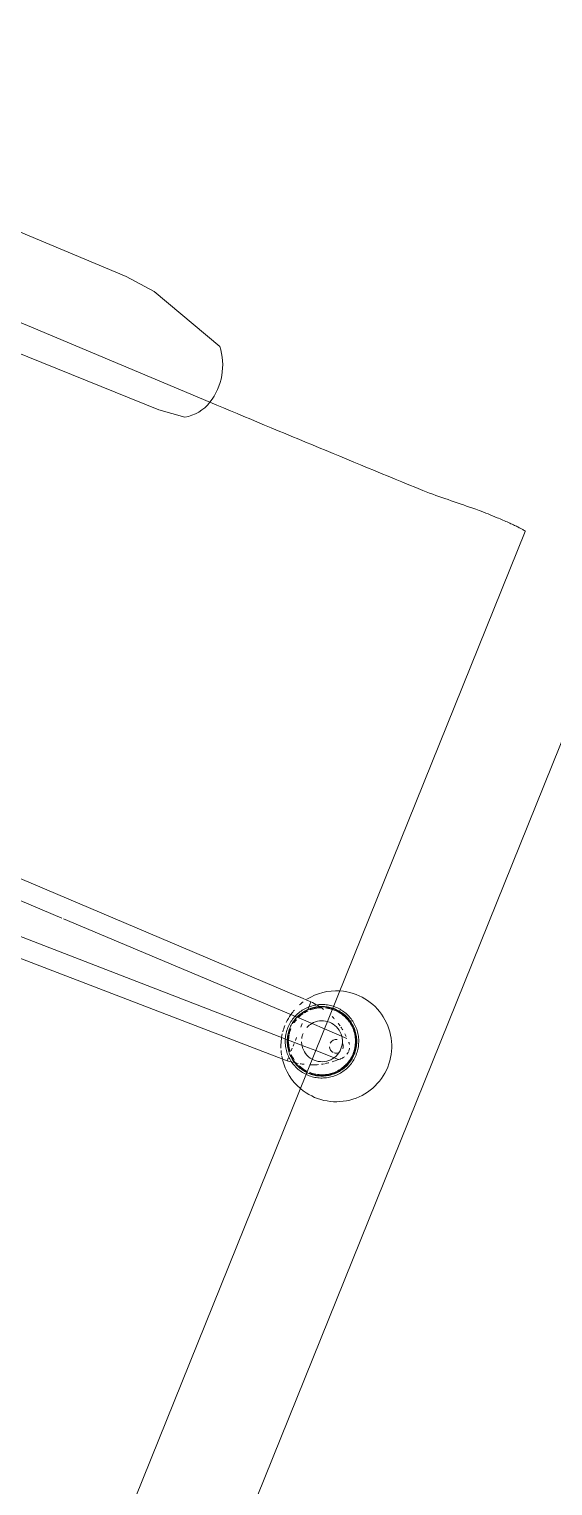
# Model space of a CAD drawing. Header units: inches. Extents: x -13 to 4331, y -638 to 2885.
# Drawn here: x 2819.87 to 2829.61, y 1500.26 to 1527.31 of the extents above; entities that cross this region are included whole.
import ezdxf

# ---------------------------------------------------------------- set-up
doc = ezdxf.new("R2010")
doc.units = ezdxf.units.IN
doc.header["$MEASUREMENT"] = 0
doc.layers.add('I-FURN', color=30, linetype='Continuous', lineweight=9)

# ---------------------------------------------------------------- blocks, each defined once
blk = doc.blocks.new('Furniture 71 - Furniture 50-5502877-FIRST FLOOR POWER _ SIGNAL')
at = {"layer": 'I-FURN'}
for p, q in [((2858.357, 1606.755), (2814.044, 1496.976)), ((2814.044, 1496.976), (2858.357, 1606.755))]:
    blk.add_line(p, q, dxfattribs=at)
blk = doc.blocks.new('HermanMiller_Collection_Eames_SoftPad_SideChair - Arms Swivel Base-V27-FIRST FLOOR POWER _ SIGNAL')
at = {"layer": 'I-FURN'}
for p, q in [((-3.174, 11.848), (3.825, 11.753)), ((3.825, 11.753), (4.418, 11.69)), ((4.418, 11.69), (5.925, 11.201)), ((-1.516, 10.278), (6.145, 10.171)), ((12.475, 10.136), (12.475, -10.205)), ((5.318, 9.685), (-2.766, 9.685)), ((5.815, 9.737), (5.318, 9.685)), ((0.827, 0.743), (11.795, 0.554)), ((11.802, 0.554), (12.054, 0.55)), ((12.054, 0.55), (12.054, 0.499)), ((7.181, 0.256), (1.453, 0.341)), ((12.025, 0.364), (12.008, 0.343)), ((12.054, 0.487), (12.054, 0.397)), ((12.225, 0.181), (7.216, 0.256)), ((11.879, 0.038), (11.875, 0.012)), ((11.919, 0.187), (11.909, 0.163)), ((12.054, 0.118), (12.054, 0.044)), ((12.475, 0.177), (12.225, 0.181)), ((12.928, 0.17), (12.475, 0.177)), ((1.453, -0.422), (12.258, -0.261)), ((11.838, -0.108), (11.84, -0.135)), ((12.054, -0.167), (12.054, -0.225)), ((12.258, -0.261), (12.475, -0.258)), ((12.475, -0.258), (12.928, -0.251)), ((12.054, -0.284), (12.054, -0.336)), ((12.054, -0.38), (12.054, -0.433)), ((12.054, -0.631), (0.824, -0.824)), ((12.054, -0.58), (12.054, -0.631)), ((12.062, -0.562), (12.083, -0.58))]:
    blk.add_line(p, q, dxfattribs=at)
at = {"layer": 'I-FURN', "flags": 128}
for points in [[(12.474, 0.591), (12.448, 0.589), (12.422, 0.585), (12.397, 0.581), (12.371, 0.576), (12.346, 0.569), (12.322, 0.562), (12.297, 0.554), (12.273, 0.544), (12.249, 0.534), (12.226, 0.523), (12.203, 0.511), (12.181, 0.498), (12.159, 0.484), (12.138, 0.469), (12.117, 0.453), (12.097, 0.437), (12.078, 0.42), (12.06, 0.402), (12.042, 0.383), (12.025, 0.364)], [(12.471, 0.628), (12.444, 0.625), (12.417, 0.622), (12.39, 0.617), (12.363, 0.611), (12.337, 0.605), (12.31, 0.597), (12.285, 0.588), (12.259, 0.578), (12.234, 0.567), (12.209, 0.556), (12.185, 0.543), (12.162, 0.529), (12.139, 0.514), (12.116, 0.499)], [(13.201, -0.053), (13.2, -0.026), (13.199, 0.001), (13.196, 0.028), (13.192, 0.055), (13.187, 0.082), (13.181, 0.109), (13.174, 0.135), (13.166, 0.161), (13.157, 0.187), (13.147, 0.212), (13.136, 0.237), (13.124, 0.262), (13.111, 0.286), (13.097, 0.309), (13.082, 0.332), (13.066, 0.354), (13.049, 0.376), (13.032, 0.397), (13.013, 0.417), (12.994, 0.436), (12.974, 0.455), (12.953, 0.473), (12.932, 0.49), (12.91, 0.506), (12.887, 0.521), (12.864, 0.535), (12.84, 0.549), (12.816, 0.561), (12.791, 0.573), (12.766, 0.583), (12.74, 0.592), (12.714, 0.601), (12.688, 0.608), (12.661, 0.614), (12.634, 0.619), (12.607, 0.624), (12.58, 0.627), (12.553, 0.628), (12.526, 0.629), (12.498, 0.629), (12.471, 0.628)], [(13.164, -0.053), (13.164, -0.028), (13.162, -0.002), (13.16, 0.024), (13.156, 0.049), (13.151, 0.075), (13.146, 0.1), (13.139, 0.125), (13.132, 0.15), (13.123, 0.174), (13.113, 0.198), (13.103, 0.222), (13.091, 0.245), (13.079, 0.268), (13.066, 0.29), (13.051, 0.311), (13.036, 0.332), (13.021, 0.353), (13.004, 0.373), (12.987, 0.392), (12.968, 0.41), (12.949, 0.428), (12.93, 0.445), (12.91, 0.461), (12.889, 0.476), (12.867, 0.49), (12.845, 0.504), (12.823, 0.516), (12.8, 0.528), (12.776, 0.539), (12.752, 0.549), (12.728, 0.558), (12.703, 0.565), (12.679, 0.572), (12.653, 0.578), (12.628, 0.583), (12.602, 0.587), (12.577, 0.59), (12.551, 0.592), (12.525, 0.593), (12.499, 0.592), (12.474, 0.591)], [(12.116, 0.499), (12.095, 0.482), (12.074, 0.465), (12.053, 0.447), (12.034, 0.428), (12.015, 0.408), (11.997, 0.387), (11.979, 0.366), (11.963, 0.344), (11.948, 0.322), (11.933, 0.299), (11.92, 0.275), (11.907, 0.251), (11.895, 0.226), (11.885, 0.201), (11.875, 0.175), (11.866, 0.149), (11.859, 0.123), (11.852, 0.097), (11.847, 0.07), (11.842, 0.043), (11.839, 0.016), (11.837, -0.011)], [(12.008, 0.343), (11.993, 0.323), (11.978, 0.301), (11.965, 0.28), (11.952, 0.257), (11.94, 0.234), (11.929, 0.211), (11.919, 0.187)], [(11.875, 0.012), (11.873, -0.014), (11.872, -0.04), (11.872, -0.053)], [(11.909, 0.163), (11.901, 0.138), (11.894, 0.114), (11.888, 0.089), (11.883, 0.063), (11.879, 0.038)], [(11.837, -0.011), (11.836, -0.039), (11.835, -0.053)], [(11.835, -0.053), (11.836, -0.081), (11.838, -0.108)], [(11.84, -0.135), (11.844, -0.162), (11.849, -0.189), (11.855, -0.216), (11.862, -0.242), (11.87, -0.268), (11.879, -0.294), (11.889, -0.319), (11.9, -0.344)], [(11.872, -0.053), (11.873, -0.079), (11.874, -0.105), (11.877, -0.131), (11.88, -0.156), (11.885, -0.182), (11.891, -0.207), (11.897, -0.232), (11.905, -0.257), (11.914, -0.281)], [(12.484, -0.735), (12.511, -0.736), (12.538, -0.736), (12.565, -0.735), (12.593, -0.732), (12.62, -0.729), (12.647, -0.724), (12.673, -0.718), (12.7, -0.712), (12.726, -0.704), (12.752, -0.695), (12.777, -0.685), (12.802, -0.674), (12.827, -0.662), (12.851, -0.65), (12.875, -0.636), (12.898, -0.621), (12.92, -0.606), (12.942, -0.589), (12.963, -0.572), (12.983, -0.553), (13.003, -0.534), (13.022, -0.515), (13.04, -0.494), (13.057, -0.473), (13.073, -0.451), (13.089, -0.429), (13.103, -0.405), (13.117, -0.382), (13.13, -0.358), (13.141, -0.333), (13.152, -0.308), (13.162, -0.282), (13.17, -0.256), (13.178, -0.23), (13.184, -0.204), (13.19, -0.177), (13.194, -0.15), (13.198, -0.123), (13.2, -0.095), (13.201, -0.068), (13.201, -0.053)], [(12.485, -0.699), (12.511, -0.699), (12.537, -0.699), (12.563, -0.698), (12.589, -0.696), (12.614, -0.692), (12.64, -0.688), (12.665, -0.683), (12.69, -0.676), (12.715, -0.669), (12.739, -0.661), (12.763, -0.651), (12.787, -0.641), (12.81, -0.63), (12.833, -0.618), (12.855, -0.605), (12.877, -0.591), (12.898, -0.576), (12.919, -0.56), (12.939, -0.544), (12.958, -0.527), (12.977, -0.509), (12.995, -0.49), (13.012, -0.47), (13.028, -0.45), (13.043, -0.43), (13.058, -0.408), (13.072, -0.387), (13.085, -0.364), (13.097, -0.341), (13.108, -0.318), (13.118, -0.294), (13.127, -0.27), (13.135, -0.245), (13.142, -0.221), (13.149, -0.195), (13.154, -0.17), (13.158, -0.145), (13.161, -0.119), (13.163, -0.093), (13.164, -0.067), (13.164, -0.053)], [(11.9, -0.344), (11.913, -0.369), (11.926, -0.393), (11.94, -0.416), (11.955, -0.439), (11.971, -0.461), (11.987, -0.483), (12.005, -0.504), (12.023, -0.524), (12.043, -0.543), (12.062, -0.562)], [(11.914, -0.281), (11.923, -0.305), (11.934, -0.329), (11.945, -0.352), (11.958, -0.374), (11.971, -0.397), (11.985, -0.418), (12, -0.439), (12.016, -0.46)], [(12.016, -0.46), (12.032, -0.479), (12.05, -0.499), (12.068, -0.517), (12.087, -0.535), (12.107, -0.551), (12.127, -0.567), (12.148, -0.583), (12.169, -0.597), (12.191, -0.611), (12.214, -0.623), (12.237, -0.635), (12.26, -0.646), (12.284, -0.656), (12.308, -0.665), (12.333, -0.672), (12.358, -0.679), (12.383, -0.685), (12.408, -0.69), (12.434, -0.694), (12.46, -0.697), (12.485, -0.699)], [(12.083, -0.58), (12.105, -0.597), (12.127, -0.613), (12.149, -0.628), (12.173, -0.642), (12.196, -0.656), (12.221, -0.668), (12.246, -0.679), (12.271, -0.69), (12.296, -0.699), (12.322, -0.708), (12.349, -0.715), (12.375, -0.721), (12.402, -0.726), (12.429, -0.73), (12.456, -0.733), (12.484, -0.735)]]:
    blk.add_lwpolyline(points, dxfattribs=at)
at = {"layer": 'I-FURN'}
for centre, radius, start, end in [((5.073, 10.48), 1.116, 343.9109, 40.257), ((5.398, 10.397), 0.781, 302.3218, 343.1534), ((12.8, -0.04), 1.03, 108.4953, 144), ((12.8, -0.04), 1.03, 0, 108), ((12.518, -0.053), 0.637, 94.3578, 135), ((12.518, -0.053), 0.622, 101.424, 105.8414), ((12.518, -0.053), 0.622, 94.465, 100.9543), ((12.518, -0.053), 0.637, 0, 94.3578), ((12.518, -0.053), 0.622, 79.0457, 94.465), ((12.518, -0.053), 0.622, 67.7055, 78.576), ((12.8, -0.04), 1.03, 161.1188, 166.5038), ((12.8, -0.04), 1.03, 148.7856, 153.6867), ((12.518, -0.053), 0.637, 138.2466, 156.2248), ((12.518, -0.053), 0.622, 146.3754, 155.6635), ((12.518, -0.053), 0.622, 137.2021, 144.1202), ((12.518, -0.053), 0.622, 124.0419, 132.9286), ((12.518, -0.053), 0.622, 112.8129, 123.5707), ((12.518, -0.053), 0.38, 96.8866, 141.6756), ((12.518, -0.053), 0.38, 0, 96.8866), ((12.518, -0.053), 0.622, 56.4293, 67.1871), ((12.518, -0.053), 0.622, 45.0353, 55.9581), ((12.518, -0.053), 0.622, 34.1008, 45), ((12.518, -0.053), 0.622, 22.7188, 33.6246), ((12.8, -0.04), 1.03, 167.0326, 176.5762), ((12.518, -0.053), 0.637, 160.5745, 171.726), ((12.518, -0.053), 0.622, 162.0099, 168.6489), ((12.518, -0.053), 0.38, 141.6756, 159.8914), ((12.8, -0.04), 0.127, 103.8204, 175.2433), ((12.8, -0.04), 0.127, 103.8204, 175.2433), ((12.8, -0.04), 0.127, 1.5551, 42.3354), ((12.8, -0.04), 0.127, 1.5551, 42.3354), ((12.518, -0.053), 0.622, 11.3511, 22.2261), ((12.518, -0.053), 0.622, 0, 10.841), ((12.8, -0.04), 1.03, 180, 186.9678), ((12.8, -0.04), 1.03, 188.9351, 203.9756), ((12.518, -0.053), 0.637, 180, 189.3611), ((12.518, -0.053), 0.637, 190.944, 219.1226), ((12.518, -0.053), 0.622, 180, 190.1553), ((12.518, -0.053), 0.622, 191.3511, 201.6702), ((12.518, -0.053), 0.38, 180, 194.339), ((12.518, -0.053), 0.38, 203.4421, 214.3335), ((12.518, -0.053), 0.38, 214.3335, 263.1134), ((12.518, -0.053), 0.38, 263.1134, 0), ((12.8, -0.04), 1.03, 252, 0), ((12.518, -0.053), 0.637, 270, 0), ((12.8, -0.04), 0.127, 205.4958, 265.4992), ((12.8, -0.04), 0.127, 205.4958, 265.4992), ((12.8, -0.04), 0.127, 274.4525, 308.5308), ((12.8, -0.04), 0.127, 274.4525, 308.5308), ((12.518, -0.053), 0.622, 337.7739, 348.6489), ((12.518, -0.053), 0.622, 349.159, 0), ((12.8, -0.04), 1.03, 206.3133, 211.2144), ((12.518, -0.053), 0.622, 202.7188, 213.0582), ((12.518, -0.053), 0.622, 214.1008, 220.1024), ((12.518, -0.053), 0.637, 225, 265.6422), ((12.518, -0.053), 0.622, 225.0353, 235.9581), ((12.518, -0.053), 0.622, 304.0419, 314.9647), ((12.518, -0.053), 0.622, 315, 325.8992), ((12.518, -0.053), 0.622, 326.3754, 337.2812), ((12.8, -0.04), 1.03, 212.1616, 215.0846), ((12.8, -0.04), 1.03, 216, 251.5047), ((12.518, -0.053), 0.622, 248.8656, 258.576), ((12.518, -0.053), 0.622, 259.0457, 265.535), ((12.518, -0.053), 0.622, 270, 280.9543), ((12.518, -0.053), 0.622, 281.424, 292.2945), ((12.518, -0.053), 0.622, 292.8129, 303.5707)]:
    blk.add_arc(centre, radius, start, end, dxfattribs=at)
for points in [[(6.145, 10.171), (6.876, 10.162), (8.344, 10.146), (9.822, 10.136), (10.564, 10.132)], [(10.564, 10.132), (10.724, 10.141), (11.044, 10.156), (11.37, 10.172), (11.534, 10.18)], [(12.323, 0.507), (12.235, 0.529), (12.145, 0.543), (12.054, 0.55)], [(12.721, 0.34), (12.704, 0.35), (12.688, 0.361), (12.671, 0.371)], [(12.795, 0.288), (12.779, 0.3), (12.763, 0.311), (12.746, 0.323)], [(12.903, 0.195), (12.888, 0.209), (12.873, 0.223), (12.858, 0.236)], [(12.835, -0.336), (12.867, -0.31), (12.898, -0.281), (12.928, -0.251)], [(12.932, -0.249), (12.946, -0.239), (12.959, -0.229), (12.97, -0.217)], [(12.975, -0.212), (12.983, -0.204), (12.996, -0.189), (13.008, -0.172), (13.014, -0.163)], [(12.669, -0.452), (12.685, -0.443), (12.701, -0.433), (12.717, -0.423)], [(12.054, -0.631), (12.124, -0.626), (12.193, -0.616), (12.26, -0.602)], [(12.301, -0.593), (12.324, -0.587), (12.347, -0.581), (12.37, -0.574)]]:
    blk.add_open_spline(points, degree=3, dxfattribs=at)
for points, knots in [([(11.534, 10.18), (11.651, 10.182), (11.86, 10.183), (12.094, 10.178), (12.228, 10.171), (12.314, 10.166), (12.384, 10.159), (12.436, 10.152), (12.468, 10.144), (12.475, 10.139), (12.475, 10.136)], [-1, -1, -1, -1, -0.727273, -0.545455, -0.454545, -0.363636, -0.272727, -0.181818, -0.090909, 0, 0, 0, 0]), ([(12.579, 0.418), (12.561, 0.426), (12.542, 0.434), (12.522, 0.442), (12.522, 0.442)], [-0.56308279, -0.56308279, -0.56308279, -0.56308279, -0.5, -0.49871358, -0.49871358, -0.49871358, -0.49871358]), ([(13.014, 0.082), (13.008, 0.091), (12.999, 0.104), (12.989, 0.116), (12.986, 0.12)], [-0.25, -0.25, -0.25, -0.25, -0.1875, -0.15490909, -0.15490909, -0.15490909, -0.15490909]), ([(13.048, -0.04), (13.048, -0.03), (13.047, -0.009), (13.042, 0.012), (13.04, 0.022)], [-0.5, -0.5, -0.5, -0.5, -0.4375, -0.3777775, -0.3777775, -0.3777775, -0.3777775]), ([(13.039, -0.104), (13.042, -0.094), (13.046, -0.077), (13.048, -0.06), (13.048, -0.054)], [-0.625, -0.625, -0.625, -0.625, -0.5625, -0.52551852, -0.52551852, -0.52551852, -0.52551852]), ([(12.477, -0.54), (12.493, -0.534), (12.542, -0.516), (12.59, -0.494), (12.622, -0.478)], [-0.5499889, -0.5499889, -0.5499889, -0.5499889, -0.5, -0.3884515, -0.3884515, -0.3884515, -0.3884515]), ([(12.732, -0.413), (12.734, -0.412), (12.752, -0.399), (12.77, -0.387), (12.787, -0.375)], [-0.25631409, -0.25631409, -0.25631409, -0.25631409, -0.25, -0.18832971, -0.18832971, -0.18832971, -0.18832971])]:
    blk.add_open_spline(points, degree=3, knots=knots, dxfattribs=at)

msp = doc.modelspace()

# ---------------------------------------------------------------- block references
at = {"layer": 'I-FURN'}
msp.add_blockref('Furniture 71 - Furniture 50-5502877-FIRST FLOOR POWER _ SIGNAL', (8.265, -1.377), dxfattribs=at)
at = {"layer": 'I-FURN', "rotation": 338.0181849649916}
msp.add_blockref('HermanMiller_Collection_Eames_SoftPad_SideChair - Arms Swivel Base-V27-FIRST FLOOR POWER _ SIGNAL', (2813.729, 1513.25), dxfattribs=at)

doc.saveas('drawing.dxf')
